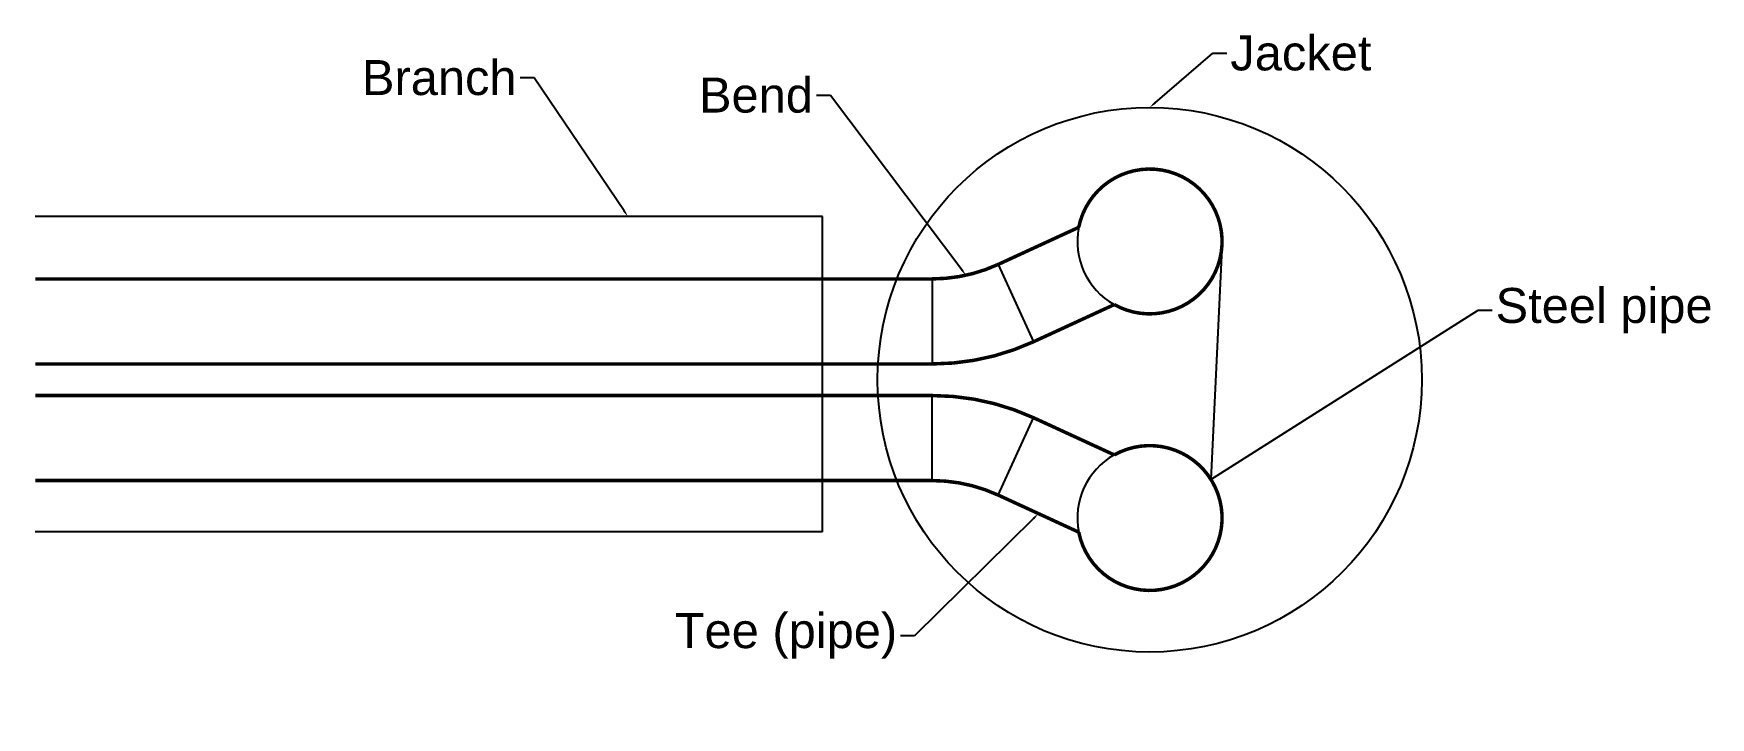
# Model space of a CAD drawing. Header units: metres. Extents: x 1123 to 2083, y 140 to 531.
import ezdxf
from ezdxf import colors
from ezdxf.entities.mleader import LeaderData, LeaderLine
from ezdxf.math import Vec2, Vec3

# ---------------------------------------------------------------- set-up
doc = ezdxf.new("R2010")
doc.units = ezdxf.units.M
doc.styles.get("Standard").update_dxf_attribs({"font": 'arial.ttf'})

msp = doc.modelspace()

# ---------------------------------------------------------------- linework, layer by layer
for p, q in [((1575.13, 426.09), (1124.45, 426.09)), ((1575.13, 245.68), (1575.13, 426.09)), ((1675.64, 398.71), (1695.98, 354.52)), ((1637.83, 390.43), (1637.83, 341.79)), ((1637.83, 275.08), (1637.83, 323.72)), ((1675.64, 266.8), (1695.98, 310.99)), ((1575.13, 245.68), (1124.45, 245.68))]:
    msp.add_line(p, q)
msp.add_lwpolyline([(1124.45, 390.43, 2, 2, 0), (1575.13, 390.43, 2, 2, 0), (1637.83, 390.43, 2, 2, 0.108237), (1675.64, 398.71, 2, 2, 0), (1721.78, 419.94, 2, 2, -3.081774), (1742.11, 375.75, 2, 2, 0), (1695.98, 354.52, 2, 2, -0.108237), (1637.83, 341.79, 2, 2, 0), (1575.13, 341.79, 2, 2, 0), (1124.45, 341.79, 0, 0, 0)], format="xyseb")
at = {"const_width": 2}
msp.add_lwpolyline([(1124.45, 323.72), (1575.13, 323.72), (1637.83, 323.72, -0.108237), (1695.98, 310.99), (1742.11, 289.76, -3.081774), (1721.78, 245.57), (1675.64, 266.8, 0.108237), (1637.83, 275.08), (1575.13, 275.08), (1124.45, 275.08)], format="xyb", dxfattribs=at)
msp.add_circle((1762.41, 332.75), 155.77)
for centre, start, end in [((1762.41, 411.86), 240.66528, 168.7547), ((1762.41, 411.86), 168.7547, 240.66528), ((1762.41, 253.65), 119.33472, 191.2453)]:
    msp.add_arc(centre, 41.42, start, end)

# ---------------------------------------------------------------- leaders
ml = msp.add_multileader_mtext('Standard')
ml.set_content('Jacket', color=256)
ml.set_leader_properties()
ml.build(insert=Vec2(0, 0))
ctx = ml.context
ctx.base_point, ctx.char_height, ctx.plane_origin = Vec3(1806.58, 519.54), 20, Vec3(1762.41, 488.53)
notes = []
notes.append((ctx, [(0, (1, 1, 0), (1798.58, 519.54), (1, 0), 8, [(0, [(1762.41, 488.53)], 0, [])])]))
ctx.mtext.insert, ctx.mtext.flow_direction = Vec3(1808.58, 529.71), 5
ml = msp.add_multileader_mtext('Standard')
ml.set_content('Branch', color=256)
ml.set_leader_properties()
ml.build(insert=Vec2(0, 0))
ctx = ml.context
ctx.base_point, ctx.char_height, ctx.plane_origin = Vec3(1313.37, 505.45), 20, Vec3(1463.73, 426.09)
ctx.text_align_type = 2
notes.append((ctx, [(0, (1, 1, 0), (1409.96, 505.45), (-1, 0), 8, [(0, [(1463.73, 426.09)], 0, [])])]))
ctx.mtext.insert, ctx.mtext.alignment, ctx.mtext.flow_direction = Vec3(1399.96, 515.61), 3, 5
ml = msp.add_multileader_mtext('Standard')
ml.set_content('Bend', color=256)
ml.set_leader_properties()
ml.build(insert=Vec2(0, 0))
ctx = ml.context
ctx.base_point, ctx.char_height, ctx.plane_origin = Vec3(1506.45, 495.43), 20, Vec3(1657.19, 392.52)
ctx.text_align_type = 2
notes.append((ctx, [(0, (1, 1, 0), (1579.63, 495.43), (-1, 0), 8, [(0, [(1657.19, 392.52)], 0, [])])]))
ctx.mtext.insert, ctx.mtext.alignment, ctx.mtext.flow_direction = Vec3(1569.63, 505.59), 3, 5
ml = msp.add_multileader_mtext('Standard')
ml.set_content('Steel pipe', color=256)
ml.set_leader_properties()
ml.build(insert=Vec2(0, 0))
ctx = ml.context
ctx.base_point, ctx.char_height, ctx.plane_origin = Vec3(1958.4, 372.47), 20, Vec3(1800.46, 395.5)
notes.append((ctx, [(0, (1, 1, 0), (1950.4, 372.47), (1, 0), 8, [(1, [(1803.83, 411.86), (1797.42, 275.78)], 0, [])])]))
ctx.mtext.insert, ctx.mtext.flow_direction = Vec3(1960.4, 385.25), 5
ml = msp.add_multileader_mtext('Standard')
ml.set_content('Tee (pipe)', color=256)
ml.set_leader_properties()
ml.build(insert=Vec2(0, 0))
ctx = ml.context
ctx.base_point, ctx.char_height, ctx.plane_origin = Vec3(1490.17, 186.3), 20, Vec3(1698.71, 256.18)
ctx.text_align_type = 2
notes.append((ctx, [(0, (1, 1, 0), (1627.84, 186.3), (-1, 0), 8, [(0, [(1698.71, 256.18)], 0, [])])]))
ctx.mtext.insert, ctx.mtext.alignment, ctx.mtext.flow_direction = Vec3(1617.84, 199.24), 3, 5
for ctx, leaders in notes:
    for number, flags, end, landing, length, lines in leaders:
        leader = LeaderData()
        leader.index, (leader.has_last_leader_line, leader.has_dogleg_vector, leader.attachment_direction) = number, flags
        leader.last_leader_point, leader.dogleg_vector, leader.dogleg_length = Vec3(end), Vec3(landing), length
        for number, points, colour, breaks in lines:
            line = LeaderLine()
            line.index, line.vertices, line.color, line.breaks = number, Vec3.list(points), colors.encode_raw_color(colour), breaks
            leader.lines.append(line)
        ctx.leaders.append(leader)

doc.saveas('drawing.dxf')
